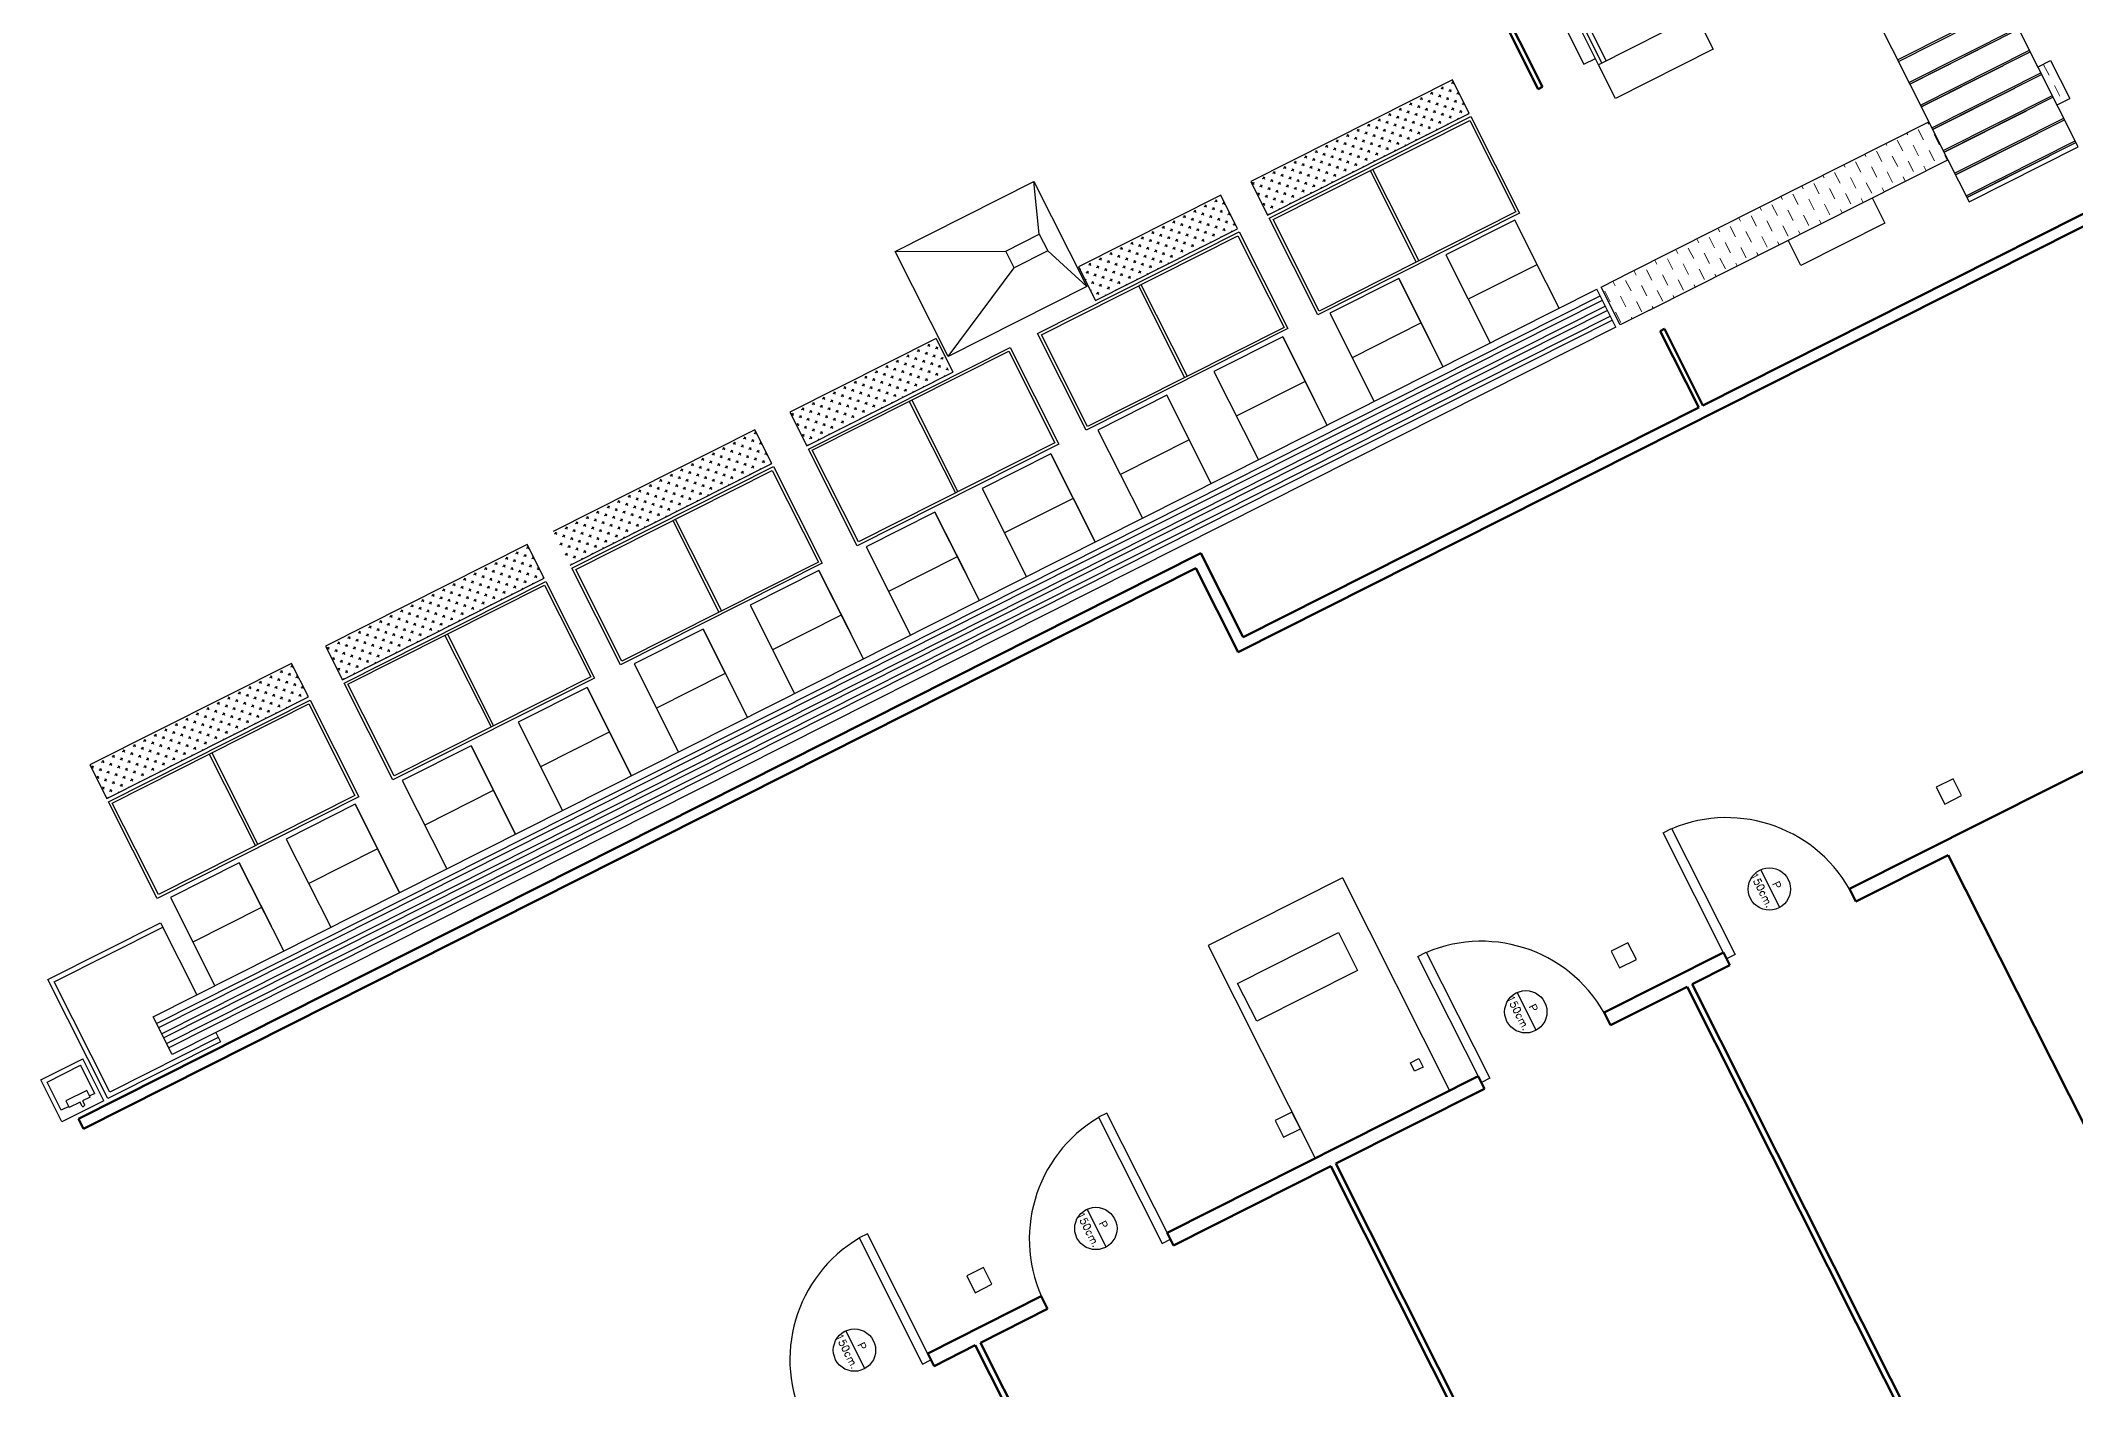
# Model space of a CAD drawing. Header units: inches. Extents: x 725.5 to 800.4, y -655.3 to -591.9.
# Drawn here: x 758.531 to 762.793, y -636.598 to -633.773 of the extents above; entities that cross this region are included whole.
import ezdxf

# ---------------------------------------------------------------- set-up
doc = ezdxf.new("R2010")
doc.units = ezdxf.units.IN
doc.header["$MEASUREMENT"] = 0
for name, color, linetype in [('023_MUROS_2', 7, 'Continuous'), ('A_TEXTOLOCAL', 3, 'Continuous'), ('cimentacion', 2, 'Continuous')]:
    doc.layers.add(name, color=color, linetype=linetype)
doc.layers.add('ACHUTECH', color=24, linetype='Continuous', lineweight=18)
doc.styles.add('ROMANS', font='romans')
doc.styles.get("Standard").update_dxf_attribs({"font": 'isocp2.shx'})
pattern_1 = [(297.295071, (399.903667, -369.70701), (0.0331957421, -0.0105972594), [0.02464, -0.02464])]

# ---------------------------------------------------------------- blocks, each defined once
blk = doc.blocks.new('A$C2C5A6B9E')
at = {"color": 7}
for p, q in [((0, 0), (0, 2.4)), ((0, 2.4), (1.15, 2.4)), ((1.15, 2.4), (1.15, 0)), ((0.03, 0.03), (0.03, 2.37)), ((0.03, 2.37), (1.12, 2.37)), ((1.12, 2.37), (1.12, 0.03)), ((0.03, 1.215), (1.12, 1.215)), ((0.03, 1.185), (1.12, 1.185)), ((1.12, 0.03), (0.03, 0.03)), ((1.15, 0), (0, 0))]:
    blk.add_line(p, q, dxfattribs=at)

msp = doc.modelspace()

# ---------------------------------------------------------------- hatches: boundary and pattern name
h = msp.add_hatch()
h.set_pattern_fill('CROSS', scale=0.04928, angle=-63.2608)
h.set_pattern_definition([(296.73916, (399.87706, -369.654197), (0.01654568078, -0.00545941823), [0.00616, -0.01848]), (26.73916, (399.875695, -369.658333), (0.00545941823, 0.01654568078), [0.00616, -0.01848])])
h.paths.add_polyline_path([(761.0658, -634.0678), (761.1013, -634.1383), (761.5238, -633.9254), (761.4883, -633.855)])
h = msp.add_hatch()
h.set_pattern_fill('CROSS', scale=0.04928, angle=-63.2608)
h.set_pattern_definition([(296.73916, (399.903667, -369.707009), (0.01654568078, -0.00545941823), [0.00616, -0.01848]), (26.73916, (399.902302, -369.711145), (0.00545941823, 0.01654568078), [0.00616, -0.01848])])
h.paths.add_polyline_path([(761.0383, -634.167), (761.0029, -634.0966), (760.7052, -634.2466), (760.7407, -634.317)])
h = msp.add_hatch()
h.set_pattern_fill('CROSS', scale=0.04928, angle=-63.2608)
h.set_pattern_definition([(296.73916, (398.911503, -370.137708), (0.01654568078, -0.00545941823), [0.00616, -0.01848]), (26.73916, (398.910139, -370.141845), (0.00545941823, 0.01654568078), [0.00616, -0.01848])])
h.paths.add_polyline_path([(760.1003, -634.5513), (760.1357, -634.6218), (760.4418, -634.4676), (760.4118, -634.4445), (760.4265, -634.4371), (760.4064, -634.3971)])
h = msp.add_hatch()
h.set_pattern_fill('CROSS', scale=0.04928, angle=-63.2608)
h.set_pattern_definition([(296.73916, (398.415859, -370.387416), (0.01654568078, -0.00545941823), [0.00616, -0.01848]), (26.73916, (398.414494, -370.391553), (0.00545941823, 0.01654568078), [0.00616, -0.01848])])
h.paths.add_polyline_path([(760.0626, -634.6586), (760.0271, -634.5882), (759.6046, -634.8011), (759.6401, -634.8715)])
h = msp.add_hatch()
h.set_pattern_fill('CROSS', scale=0.04928, angle=-63.2608)
h.set_pattern_definition([(296.73916, (397.938714, -370.627804), (0.01654568078, -0.00545941823), [0.00616, -0.01848]), (26.73916, (397.937349, -370.63194), (0.00545941823, 0.01654568078), [0.00616, -0.01848])])
h.paths.add_polyline_path([(759.1275, -635.0414), (759.1629, -635.1119), (759.5854, -634.899), (759.55, -634.8286)])
h = msp.add_hatch()
h.set_pattern_fill('CROSS', scale=0.04928, angle=-63.2608)
h.set_pattern_definition([(296.73916, (397.444846, -370.876617), (0.01654568078, -0.00545941823), [0.00616, -0.01848]), (26.73916, (397.443481, -370.880753), (0.00545941823, 0.01654568078), [0.00616, -0.01848])])
h.paths.add_polyline_path([(758.6336, -635.2903), (758.6691, -635.3607), (759.0916, -635.1478), (759.0561, -635.0774)])
at = {"layer": 'ACHUTECH', "lineweight": 13, "ltscale": 500}
h = msp.add_hatch(dxfattribs=at)
h.set_pattern_fill('DASH', scale=0.19712, angle=-62.7049)
h.set_pattern_definition(pattern_1)
h.paths.add_polyline_path([(762.7817, -633.894), (762.7418, -633.8148), (762.7154, -633.8281), (762.7553, -633.9073)])
h = msp.add_hatch(dxfattribs=at)
h.set_pattern_fill('DASH', scale=0.19712, angle=-62.7049)
h.set_pattern_definition(pattern_1)
h.paths.add_polyline_path([(762.5265, -634.0226), (762.4866, -633.9434), (761.8616, -634.2582), (761.8, -634.2892), (761.8399, -634.3685), (761.9015, -634.3374)])

# ---------------------------------------------------------------- linework, layer by layer
at = {"color": 7}
for p, q in [((761.4514, -633.1246), (761.8017, -633.82)), ((761.4602, -633.1202), (761.8105, -633.8155)), ((761.6925, -633.6816), (761.7635, -633.8224)), ((761.9989, -633.7206), (761.7947, -633.8235)), ((761.9989, -633.7206), (762.0344, -633.7911)), ((762.3713, -633.7145), (762.4466, -633.8641)), ((762.4209, -633.8131), (762.6498, -633.6978)), ((762.4227, -633.8166), (762.6516, -633.7013)), ((761.7947, -633.8235), (761.7503, -633.7355)), ((762.4449, -633.8606), (762.6737, -633.7453)), ((762.6755, -633.7488), (762.4466, -633.8641)), ((762.7997, -633.9953), (762.6755, -633.7488)), ((761.7635, -633.8224), (761.7879, -633.8101)), ((762.0344, -633.7911), (761.8301, -633.8939)), ((762.4466, -633.8641), (762.6192, -633.7772)), ((762.4688, -633.9081), (762.6977, -633.7929)), ((762.6994, -633.7964), (762.4706, -633.9117)), ((762.7154, -633.8281), (762.7418, -633.8148)), ((762.7418, -633.8148), (762.7817, -633.894)), ((761.4883, -633.855), (761.0658, -634.0678)), ((761.5238, -633.9254), (761.4883, -633.855)), ((761.8301, -633.8939), (761.7947, -633.8235)), ((762.4706, -633.9117), (762.6431, -633.8248)), ((762.4928, -633.9557), (762.7216, -633.8404)), ((762.7234, -633.8439), (762.4945, -633.9592)), ((762.4466, -633.8641), (762.5265, -634.0226)), ((762.4945, -633.9592), (762.6671, -633.8723)), ((762.5167, -634.0032), (762.7456, -633.8879)), ((762.7473, -633.8914), (762.5185, -634.0067)), ((762.7553, -633.9073), (762.7817, -633.894)), ((761.1013, -634.1383), (761.5238, -633.9254)), ((761.1047, -634.145), (761.5272, -633.9321)), ((761.1126, -634.1476), (761.5246, -633.9401)), ((761.5246, -633.9401), (761.6212, -634.1319)), ((761.5272, -633.9321), (761.6292, -634.1346)), ((761.8616, -634.2582), (762.4866, -633.9434)), ((762.5185, -634.0067), (762.691, -633.9198)), ((762.5407, -634.0507), (762.7695, -633.9354)), ((762.7713, -633.939), (762.5424, -634.0543)), ((762.5424, -634.0543), (762.715, -633.9673)), ((762.5646, -634.0983), (762.7935, -633.983)), ((762.7952, -633.9865), (762.5664, -634.1018)), ((761.9015, -634.3374), (762.5265, -634.0226)), ((762.5265, -634.0226), (762.5708, -634.1106)), ((762.5664, -634.1018), (762.7389, -634.0149)), ((762.5708, -634.1106), (762.7997, -633.9953)), ((760.321, -634.2144), (760.6114, -634.0681)), ((760.6114, -634.0681), (760.7223, -634.2881)), ((760.6228, -634.1782), (760.6114, -634.0681)), ((761.0658, -634.0678), (761.1013, -634.1383)), ((761.3159, -634.0452), (761.4126, -634.237)), ((761.3212, -634.0425), (761.4179, -634.2344)), ((761.0029, -634.0966), (760.7052, -634.2466)), ((761.0383, -634.167), (761.0029, -634.0966)), ((762.3676, -634.1026), (762.3942, -634.1554)), ((761.2067, -634.3474), (761.1047, -634.145)), ((761.2093, -634.3395), (761.1126, -634.1476)), ((761.6292, -634.1346), (761.2067, -634.3474)), ((761.6212, -634.1319), (761.2093, -634.3395)), ((761.6189, -634.1488), (761.4745, -634.2215)), ((761.6854, -634.2808), (761.6189, -634.1488)), ((762.3942, -634.1554), (762.2182, -634.2441)), ((760.7407, -634.317), (761.0383, -634.167)), ((762.2182, -634.2441), (762.1916, -634.1913)), ((760.321, -634.2144), (760.5524, -634.2137)), ((760.4318, -634.4345), (760.321, -634.2144)), ((760.6405, -634.2134), (760.7223, -634.2881)), ((761.4745, -634.2215), (761.5676, -634.4063)), ((761.6639, -634.243), (761.5215, -634.3148)), ((761.6854, -634.2808), (761.6588, -634.228)), ((760.4318, -634.4345), (760.5701, -634.2489)), ((760.7052, -634.2466), (760.7407, -634.317)), ((761.3759, -634.2711), (761.2316, -634.3439)), ((761.3759, -634.2711), (761.4424, -634.4032)), ((761.469, -634.456), (761.3759, -634.2711)), ((761.712, -634.3336), (761.6854, -634.2808)), ((761.8, -634.2892), (761.8616, -634.2582)), ((758.7664, -635.8176), (761.7912, -634.2937)), ((758.7735, -635.8317), (761.7983, -634.3078)), ((758.778, -635.8405), (761.8027, -634.3166)), ((760.7223, -634.2881), (760.4318, -634.4345)), ((761.8311, -634.3729), (761.7912, -634.2937)), ((761.8399, -634.3685), (761.8, -634.2892)), ((761.8091, -634.3293), (758.7844, -635.8532)), ((761.8136, -634.3381), (758.7888, -635.862)), ((761.8196, -634.35), (758.7948, -635.8739)), ((761.824, -634.3588), (758.7993, -635.8827)), ((761.2316, -634.3439), (761.3247, -634.5287)), ((761.4229, -634.3644), (761.2786, -634.4372)), ((761.4424, -634.4032), (761.4158, -634.3504)), ((761.9015, -634.3374), (761.8399, -634.3685)), ((761.8311, -634.3729), (758.8063, -635.8968)), ((760.4064, -634.3971), (760.1003, -634.5513)), ((760.4064, -634.3971), (760.4418, -634.4676)), ((761.133, -634.3935), (760.9886, -634.4663)), ((761.133, -634.3935), (761.1995, -634.5256)), ((761.2261, -634.5784), (761.133, -634.3935)), ((760.1357, -634.6218), (760.4418, -634.4676)), ((760.9886, -634.4663), (761.0818, -634.6511)), ((761.18, -634.4868), (761.0356, -634.5595)), ((761.1995, -634.5256), (761.1729, -634.4728)), ((760.89, -634.5159), (760.7457, -634.5887)), ((760.89, -634.5159), (760.9566, -634.648)), ((760.9832, -634.7008), (760.89, -634.5159)), ((760.1003, -634.5513), (760.1357, -634.6218)), ((760.0271, -634.5882), (759.6046, -634.8011)), ((760.0626, -634.6586), (760.0271, -634.5882)), ((760.7457, -634.5887), (760.8388, -634.7735)), ((760.937, -634.6092), (760.7927, -634.6819)), ((760.9566, -634.648), (760.93, -634.5951)), ((759.6401, -634.8715), (760.0626, -634.6586)), ((760.6471, -634.6383), (760.5028, -634.711)), ((760.6471, -634.6383), (760.7402, -634.8232)), ((760.7402, -634.8232), (760.6471, -634.6383)), ((760.5028, -634.711), (760.5959, -634.8959)), ((760.6922, -634.7326), (760.5498, -634.8043)), ((760.7402, -634.8232), (760.687, -634.7175)), ((760.6941, -634.7316), (760.6922, -634.7326)), ((760.4042, -634.7607), (760.2598, -634.8334)), ((760.4042, -634.7607), (760.4707, -634.8927)), ((760.4973, -634.9456), (760.4042, -634.7607)), ((759.55, -634.8286), (759.1275, -635.0414)), ((759.5854, -634.899), (759.55, -634.8286)), ((760.2598, -634.8334), (760.3529, -635.0183)), ((760.4707, -634.8927), (760.4441, -634.8399)), ((760.4493, -634.855), (760.3068, -634.9267)), ((759.1629, -635.1119), (759.5854, -634.899)), ((760.1612, -634.8831), (760.0169, -634.9558)), ((760.1612, -634.8831), (760.2278, -635.0151)), ((760.2544, -635.0679), (760.1612, -634.8831)), ((760.0169, -634.9558), (760.11, -635.1407)), ((760.2278, -635.0151), (760.2011, -634.9623)), ((759.9183, -635.0055), (759.7739, -635.0782)), ((759.9183, -635.0055), (759.9848, -635.1375)), ((760.0114, -635.1903), (759.9183, -635.0055)), ((760.2063, -634.9774), (760.0639, -635.0491)), ((759.1275, -635.0414), (759.1629, -635.1119)), ((759.0561, -635.0774), (758.6336, -635.2903)), ((759.0916, -635.1478), (759.0561, -635.0774)), ((759.7739, -635.0782), (759.8671, -635.2631)), ((759.9848, -635.1375), (759.9582, -635.0847)), ((759.6754, -635.1279), (759.531, -635.2006)), ((759.6754, -635.1279), (759.7685, -635.3127)), ((759.7685, -635.3127), (759.6754, -635.1279)), ((759.9634, -635.0997), (759.8209, -635.1715)), ((758.6691, -635.3607), (759.0916, -635.1478)), ((759.531, -635.2006), (759.6241, -635.3855)), ((759.7205, -635.2221), (759.578, -635.2939)), ((759.7685, -635.3127), (759.7153, -635.2071)), ((759.4324, -635.2503), (759.2881, -635.323)), ((759.4324, -635.2503), (759.5256, -635.4351)), ((759.5256, -635.4351), (759.4324, -635.2503)), ((758.6336, -635.2903), (758.6691, -635.3607)), ((759.2881, -635.323), (759.3812, -635.5079)), ((759.4775, -635.3445), (759.3351, -635.4163)), ((759.5256, -635.4351), (759.4723, -635.3295)), ((759.1895, -635.3727), (759.0451, -635.4454)), ((759.1895, -635.3727), (759.2826, -635.5575)), ((759.2826, -635.5575), (759.1895, -635.3727)), ((759.0451, -635.4454), (759.1383, -635.6302)), ((759.2346, -635.4669), (759.0921, -635.5387)), ((759.2826, -635.5575), (759.2294, -635.4519)), ((758.9466, -635.4951), (758.8022, -635.5678)), ((758.9466, -635.4951), (759.0131, -635.6271)), ((759.0397, -635.6799), (758.9466, -635.4951)), ((762.1743, -635.5887), (762.1345, -635.5097)), ((761.2581, -635.5268), (760.9764, -635.6687)), ((761.2581, -635.5268), (761.4825, -635.9722)), ((758.8022, -635.5678), (758.8953, -635.7526)), ((758.9916, -635.5893), (758.8492, -635.6611)), ((759.0131, -635.6271), (758.9865, -635.5743)), ((758.5458, -635.7399), (758.7817, -635.6211)), ((758.5591, -635.7443), (758.7861, -635.6299)), ((758.7817, -635.6211), (758.8575, -635.7717)), ((760.9764, -635.6687), (761.2008, -636.1141)), ((758.6713, -635.989), (758.5458, -635.7399)), ((758.6757, -635.9758), (758.5591, -635.7443)), ((761.6639, -635.8458), (761.6242, -635.7668)), ((758.8063, -635.8968), (758.7664, -635.8176)), ((758.9027, -635.8614), (758.6757, -635.9758)), ((758.8974, -635.8509), (758.9071, -635.8702)), ((758.5305, -635.95), (758.6185, -635.9057)), ((758.6629, -635.9937), (758.6185, -635.9057)), ((758.9071, -635.8702), (758.6713, -635.989)), ((758.5438, -635.9544), (758.6142, -635.9189)), ((758.644, -635.9781), (758.6142, -635.9189)), ((758.5749, -636.038), (758.5305, -635.95)), ((758.5736, -636.0136), (758.5438, -635.9544)), ((758.6274, -635.9718), (758.5834, -635.994)), ((758.6345, -635.9859), (758.6182, -635.9941)), ((758.6345, -635.9859), (758.6274, -635.9718)), ((758.644, -635.9781), (758.6333, -635.9835)), ((758.5893, -636.0057), (758.5736, -636.0136)), ((758.6629, -635.9937), (758.5749, -636.038)), ((758.5834, -635.994), (758.5905, -636.0081)), ((758.613, -635.9968), (758.5905, -636.0081)), ((758.6174, -636.0056), (758.613, -635.9968)), ((758.6182, -635.9941), (758.6227, -636.0029)), ((760.763, -636.2997), (760.7233, -636.2207)), ((760.2574, -636.5544), (760.2176, -636.4755))]:
    msp.add_line(p, q, dxfattribs=at)
for centre, radius, start, end in [((762.063, -635.6963), 0.2957, 26.7392, 112.9166), ((761.549, -635.9553), 0.2957, 26.7392, 112.9166), ((758.6187, -636.0017), 0.00414, 251.1822, 342.2961), ((760.8976, -636.2834), 0.2957, 120.5617, 206.7392), ((760.3959, -636.5362), 0.2957, 120.5617, 206.7392)]:
    msp.add_arc(centre, radius, start, end, dxfattribs=at)
for centre in [(762.1525, -635.5502), (761.6422, -635.8073), (760.7413, -636.2612), (760.2356, -636.516)]:
    msp.add_ellipse(centre, major_axis=(0.0421, -0.0139), ratio=1, start_param=5.502992481792901, end_param=11.78617778897248, dxfattribs=at)
at = {"layer": '023_MUROS_2', "color": 7, "lineweight": 50}
for p, q in [((760.808, -632.1668), (761.6683, -633.8744)), ((760.8168, -632.1624), (761.6771, -633.87)), ((761.6683, -633.8744), (761.6771, -633.87)), ((762.0132, -634.5372), (763.0659, -634.0068)), ((763.0114, -634.0608), (761.0398, -635.0541)), ((763.0008, -634.0396), (762.0132, -634.5372)), ((761.9237, -634.3814), (761.9325, -634.377)), ((762.0044, -634.5416), (761.9237, -634.3814)), ((761.9325, -634.377), (762.0132, -634.5372)), ((761.0503, -635.0223), (762.0044, -634.5416)), ((758.6097, -636.0312), (760.9616, -634.8463)), ((760.9511, -634.8781), (758.6203, -636.0523)), ((761.0398, -635.0541), (760.9511, -634.8781)), ((760.9616, -634.8463), (761.0503, -635.0223)), ((763.0897, -635.1625), (762.3204, -635.55)), ((762.3337, -635.5765), (762.5274, -635.4789)), ((762.5274, -635.4789), (763.0356, -636.4876)), ((762.3204, -635.55), (762.3337, -635.5765)), ((762.0564, -635.6831), (761.8064, -635.809)), ((762.0697, -635.7095), (762.0564, -635.6831)), ((761.9904, -635.7494), (762.0697, -635.7095)), ((761.8197, -635.8354), (761.9799, -635.7547)), ((761.9799, -635.7547), (762.4881, -636.7634)), ((762.4986, -636.7581), (761.9904, -635.7494)), ((761.8064, -635.809), (761.8197, -635.8354)), ((761.5423, -635.9421), (760.891, -636.2702)), ((761.5556, -635.9685), (761.5423, -635.9421)), ((761.244, -636.1254), (761.5556, -635.9685)), ((758.6203, -636.0523), (758.6097, -636.0312)), ((760.9043, -636.2966), (761.2335, -636.1308)), ((761.2335, -636.1308), (761.7417, -637.1395)), ((761.7522, -637.1342), (761.244, -636.1254)), ((760.891, -636.2702), (760.9043, -636.2966)), ((760.6269, -636.4032), (760.3893, -636.523)), ((760.6402, -636.4297), (760.6269, -636.4032)), ((760.4994, -636.5006), (760.6402, -636.4297)), ((761.0076, -637.5093), (760.4994, -636.5006)), ((760.3893, -636.523), (760.4026, -636.5494)), ((760.4026, -636.5494), (760.4888, -636.5059)), ((760.4888, -636.5059), (760.997, -637.5146))]:
    msp.add_line(p, q, dxfattribs=at)
at = {"layer": 'A_TEXTOLOCAL', "color": 7, "lineweight": 30}
for p, q in [((760.5524, -634.2137), (760.6228, -634.1782)), ((760.6228, -634.1782), (760.6405, -634.2134)), ((760.5701, -634.2489), (760.5524, -634.2137)), ((760.6405, -634.2134), (760.5701, -634.2489)), ((762.5375, -635.3193), (762.5023, -635.337)), ((762.5023, -635.337), (762.52, -635.3723)), ((762.5552, -635.3545), (762.5375, -635.3193)), ((762.52, -635.3723), (762.5552, -635.3545)), ((761.93, -635.4322), (761.9476, -635.4234)), ((762.063, -635.6963), (761.93, -635.4322)), ((761.9476, -635.4234), (762.0806, -635.6874)), ((761.0384, -635.7479), (761.2496, -635.6415)), ((761.2496, -635.6415), (761.2895, -635.7207)), ((761.4159, -635.6912), (761.4335, -635.6823)), ((761.549, -635.9553), (761.4159, -635.6912)), ((761.4335, -635.6823), (761.5666, -635.9464)), ((761.8562, -635.6625), (761.821, -635.6803)), ((761.821, -635.6803), (761.8387, -635.7155)), ((761.8739, -635.6977), (761.8562, -635.6625)), ((762.0806, -635.6874), (762.063, -635.6963)), ((761.2895, -635.7207), (761.0783, -635.8271)), ((761.8387, -635.7155), (761.8739, -635.6977)), ((761.0783, -635.8271), (761.0384, -635.7479)), ((761.4003, -635.9143), (761.4179, -635.9054)), ((761.4179, -635.9054), (761.4268, -635.923)), ((761.4092, -635.9319), (761.4003, -635.9143)), ((761.4268, -635.923), (761.4092, -635.9319)), ((761.5666, -635.9464), (761.549, -635.9553)), ((760.7646, -636.0194), (760.747, -636.0282)), ((760.747, -636.0282), (760.88, -636.2923)), ((760.8976, -636.2834), (760.7646, -636.0194)), ((761.152, -636.0173), (761.1168, -636.035)), ((761.1698, -636.0525), (761.152, -636.0173)), ((761.1168, -636.035), (761.1346, -636.0702)), ((761.1346, -636.0702), (761.1698, -636.0525)), ((760.2629, -636.2721), (760.2453, -636.281)), ((760.2453, -636.281), (760.3783, -636.5451)), ((760.3959, -636.5362), (760.2629, -636.2721)), ((760.88, -636.2923), (760.8976, -636.2834)), ((760.506, -636.3428), (760.4707, -636.3605)), ((760.4707, -636.3605), (760.4885, -636.3957)), ((760.5237, -636.378), (760.506, -636.3428)), ((760.4885, -636.3957), (760.5237, -636.378)), ((760.3783, -636.5451), (760.3959, -636.5362))]:
    msp.add_line(p, q, dxfattribs=at)

# ---------------------------------------------------------------- block references
at = {"color": 7, "xscale": 0.1971200000000001, "yscale": 0.1971200000000001, "zscale": 0.1971200000000001, "rotation": 296.7391599679697}
for p in [(760.6192, -634.3866), (760.1391, -634.6285), (759.6435, -634.8782), (759.1663, -635.1186), (758.6725, -635.3674)]:
    msp.add_blockref('A$C2C5A6B9E', p, dxfattribs=at)

# ---------------------------------------------------------------- texts
at = {"color": 7, "lineweight": 30, "char_height": 0.016765, "width": 1.723511, "attachment_point": 3, "rotation": 296.7392}
for insert in [(762.1794, -635.5448), (761.6691, -635.8019), (760.7682, -636.2558), (760.2625, -636.5105)]:
    msp.add_mtext('{\\Figes1003|c0;P }', dxfattribs=dict(at, insert=insert))
at = {"layer": 'cimentacion', "color": 7, "lineweight": 18, "ltscale": 0.3, "style": 'ROMANS', "width": 0.995455}
for p in [(762.1121, -635.5207), (761.6018, -635.7778), (760.7009, -636.2317), (760.1952, -636.4865)]:
    msp.add_text('150cm.', height=0.01561, rotation=296.7392, dxfattribs=at).set_placement(p)

doc.saveas('drawing.dxf')
